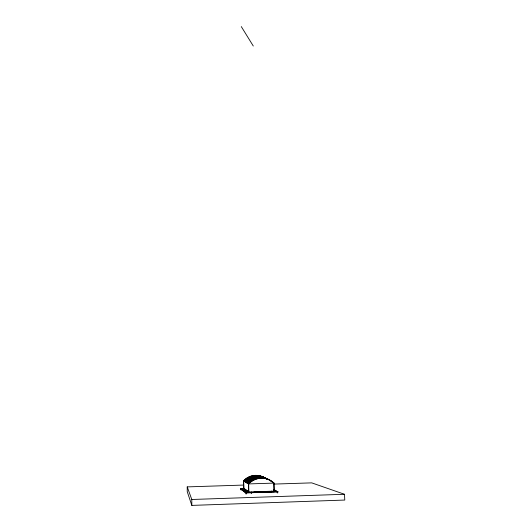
<?xml version="1.0" encoding="UTF-8"?>
<svg xmlns="http://www.w3.org/2000/svg" width="532" height="532" viewBox="0 0 532 532"><rect width="100%" height="100%" fill="white"/><g stroke="black" fill="none" stroke-linecap="round" stroke-linejoin="round"><path stroke-width="0.8" d="M243.663 485.064L187.224 486.893L187.244 491.668L191.826 505.4L344.776 500.053L344.49 494.281L311.719 482.87L273.541 484.1M240.384 488.655L244.434 488.522M244.481 488.582L240.384 488.755L245.764 492.898L277.93 491.827L273.807 489.513M241.229 488.788L244.481 488.682M265.501 478.368A18.307 17.37 -86.2 0 0 243.543 480.788L243.709 488.875L244.501 488.901L244.527 490.258M243.776 488.928L244.501 488.901M244.168 489.214L244.973 489.247L244.926 490.551M244.64 489.56L245.372 489.54M245.112 489.912L245.924 489.939L245.186 489.965M245.591 490.265L246.409 490.298L245.664 490.318M246.077 490.624L246.901 490.657L246.928 492.053M246.569 490.989L247.4 491.016L246.648 491.043M247.067 491.355L247.826 491.329M247.573 491.728L248.411 491.761L247.653 491.787M264.544 477.862A18.208 17.277 -86.2 0 0 244.407 480.077L243.696 480.788L243.909 488.376L248.85 491.98L274.02 491.142L273.787 483.096M248.085 492.107L248.929 492.14M254.083 491.994L259.031 491.834M254.09 492.107L259.151 491.867M271.32 491.475L269.658 491.581M254.21 492.107L259.157 491.974M261.551 491.894L264.012 491.827M269.551 491.628L271.32 491.581L271.307 491.043M248.604 492.486L249.448 492.519M243.709 488.875L248.683 492.546L274.266 491.688L274.02 483.103L248.491 483.921L243.543 480.788L248.657 483.921L249.415 483.162A19.418 18.394 -87 0 1 273.641 482.883L273.874 483.109M277.93 491.714L245.764 492.792L240.544 488.662L240.564 489.773M187.224 486.893L191.793 499.488L344.49 494.281M273.834 489.892L277.172 491.688L277.205 492.878M273.348 489.719L276.999 491.794M274.266 491.688L273.501 491.714M269.318 491.854L268.554 491.881M264.364 492.02L263.599 492.047M259.397 492.186L258.632 492.213M254.429 492.353L253.658 492.379M246.901 490.657L246.855 491.994M246.502 492.699L241.222 488.689L241.249 489.952M246.509 492.812L241.069 488.682L241.089 489.792M274.033 483.116L273.694 482.797A19.524 18.494 -87 0 0 248.491 483.921L248.683 492.546M241.289 26.6L253.285 46.025M277.751 491.708L277.79 492.898M271.147 491.468L271.18 492.645M270.575 491.448L270.602 492.625M251.616 492.08L251.643 493.264M251.157 492.133L251.184 493.317M248.677 483.901L248.85 491.98M246.336 490.245L246.363 491.628M246.369 492.718L246.389 493.909M245.904 492.778L245.924 493.969M191.793 499.488L191.826 505.4M246.449 482.624A19.019 18.028 -86.6 0 1 268.274 479.485M245.458 481.999A18.773 17.802 -86.5 0 1 267.017 478.9M244.973 481.693A18.653 17.696 -86.4 0 1 266.399 478.614M244.494 481.387A18.54 17.583 -86.3 0 1 266.725 478.94M246.948 482.943A19.145 18.141 -86.7 0 1 267.922 479.219M269.877 480.409A19.145 18.141 -86.7 0 1 270.801 481.101M245.95 482.311A18.893 17.915 -86.6 0 1 267.643 479.192M244.022 481.088A18.421 17.476 -86.3 0 1 266.113 478.654M247.46 483.269A19.265 18.261 -86.8 0 1 268.56 479.518M271.46 481.407A19.265 18.261 -86.8 0 1 272.344 482.165M247.978 483.595A19.398 18.374 -86.9 0 1 271.194 481.028"/></g></svg>
